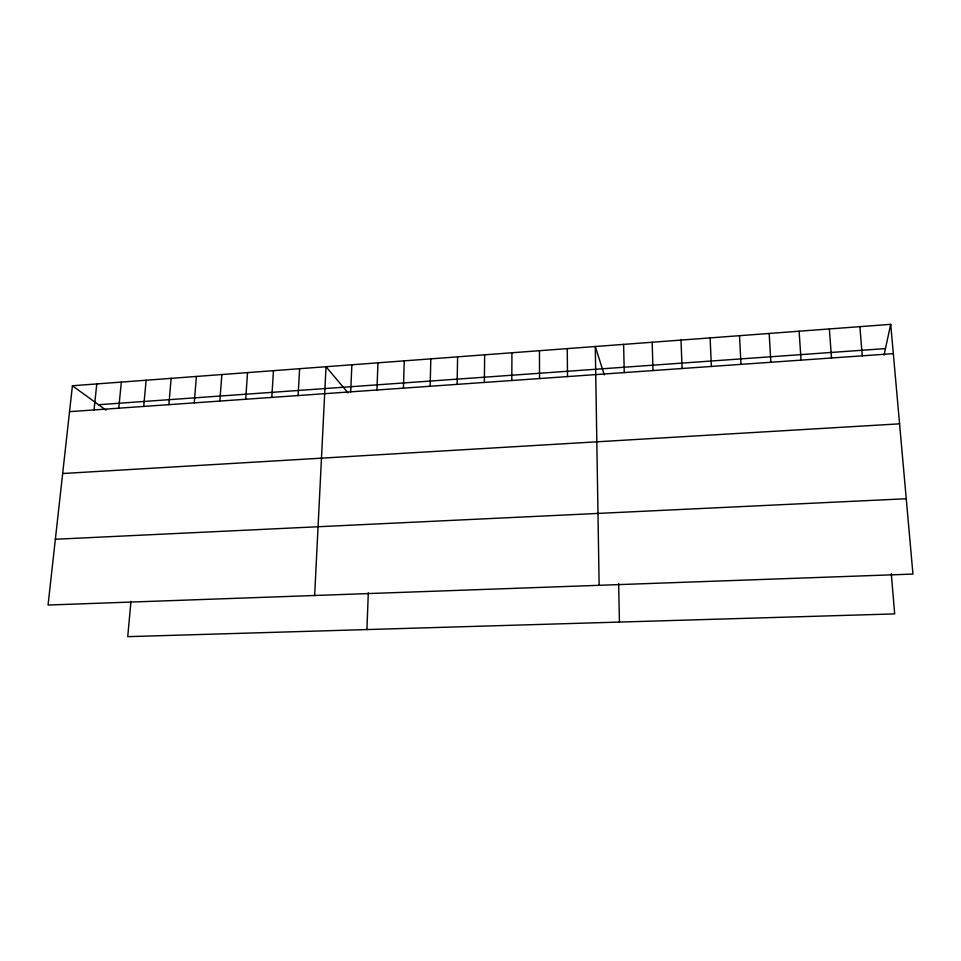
<?xml version="1.0" encoding="UTF-8"?>
<svg xmlns="http://www.w3.org/2000/svg" width="961" height="961" viewBox="0 0 961 961"><rect width="100%" height="100%" fill="white"/><g stroke="black" fill="none" stroke-linecap="round" stroke-linejoin="round"><path stroke-width="1.44" d="M511.805 380.508L511.925 352.771M484.344 382.442L484.644 354.825M457.124 384.364L457.604 356.855M430.156 386.262L430.816 358.861M403.428 388.148L404.257 360.855M366.934 629.563L368.303 592.817M376.94 390.01L377.949 362.826M350.693 391.86L351.87 364.784M314.643 595.496L326.019 366.73L348.014 392.833M298.114 395.56L299.616 368.712M271.795 397.41L273.465 370.67M245.704 399.247L247.542 372.616M219.853 401.073L221.847 374.55M194.242 402.875L196.38 376.46M168.86 404.665L171.154 378.346M143.694 406.443L146.132 380.232M130.972 601.346L127.729 636.662L894.679 613.911L891.303 573.717M118.756 408.197L121.35 382.082M94.034 409.939L96.773 383.932M72.411 385.757L48.05 605.034L912.95 574.077L890.715 324.337L72.411 385.757L105.962 410.131M884.036 355.15L890.715 324.337M98.515 404.713L885.453 348.591M69.528 411.656L893.322 353.636M62.657 473.533L899.58 423.837M55.354 539.253L906.247 498.747M604.265 374.814L595.291 346.513L599.135 585.309M859.891 326.656L862.269 355.822M829.367 328.95L831.505 357.997M799.12 331.221L801.042 360.135M769.172 333.467L770.866 362.261M739.502 335.689L740.991 364.363M710.119 337.9L711.392 366.453M681.013 340.086L682.07 368.519M652.171 342.248L653.024 370.562M623.605 344.386L624.254 372.592M618.644 583.531L619.437 622.079M567.254 348.615L567.507 376.592M539.457 350.705L539.529 378.562"/></g></svg>
